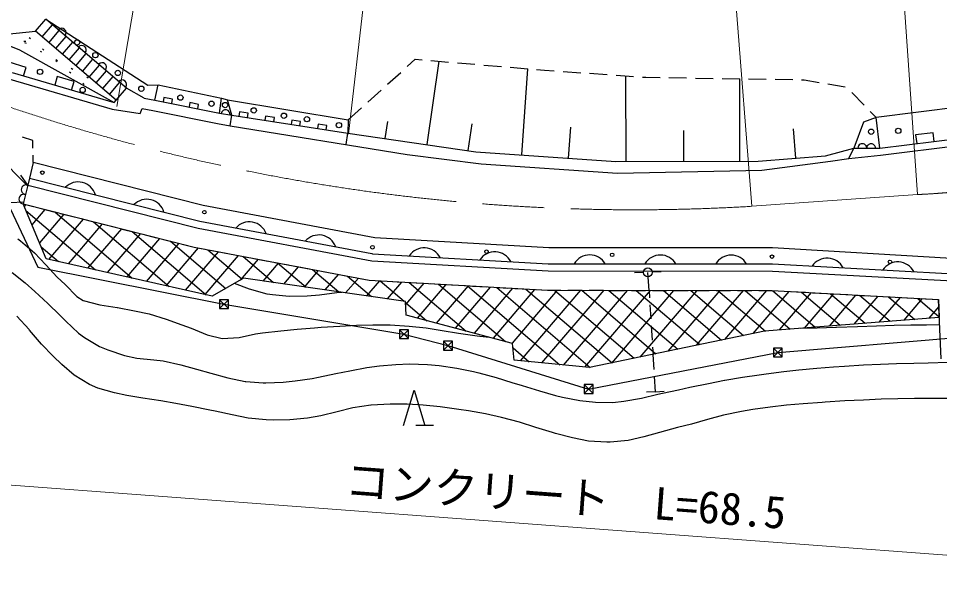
# Model space of a CAD drawing. Units: millimetres, scale not verified. Extents: x 40000 to 680000, y 20000 to 380000.
# Drawn here: x 475386 to 527488, y 252911 to 284260 of the extents above; entities that cross this region are included whole.
import ezdxf
from ezdxf.enums import TextEntityAlignment as Align

# ---------------------------------------------------------------- set-up
doc = ezdxf.new("R2010")
doc.units = ezdxf.units.MM
doc.header["$LTSCALE"] = 1000
doc.linetypes.add('CHAIN', pattern=[18.5, 12, -1.5, 3.5, -1.5])
for name, color, linetype, lineweight in [('M-BGD', 7, 'Continuous', 25), ('M-BGD-HTXT', 7, 'Continuous', 13), ('M-BMK', 2, 'CHAIN', 13), ('M-BMK-ROW', 30, 'Continuous', 25), ('M-STR-HTXT', 7, 'Continuous', 13)]:
    doc.layers.add(name, color=color, linetype=linetype, lineweight=lineweight)
doc.styles.add('ＭＳ ゴシック', font='')
doc.styles.get('ＭＳ ゴシック').set_extended_font_data('MS Gothic')

msp = doc.modelspace()

# ---------------------------------------------------------------- linework, layer by layer
at = {"layer": 'M-BGD'}
for p, q in [((476353, 283535), (476937, 284219)), ((481506, 280315), (476937, 284219)), ((476937, 284219), (482707, 280489)), ((474705, 283373), (476353, 283535)), ((480921, 279631), (476353, 283535)), ((476733, 283210), (477317, 283895)), ((477113, 282885), (477698, 283570)), ((475699, 282968), (475799, 282978)), ((475990, 283187), (476066, 283122)), ((477494, 282561), (478078, 283246)), ((477874, 282236), (478458, 282921)), ((474946, 282697), (475449, 282483)), ((475449, 282483), (480795, 279503)), ((475841, 282837), (475754, 282885)), ((476715, 282350), (476628, 282398)), ((476750, 282537), (476826, 282472)), ((478254, 281912), (478839, 282596)), ((477588, 281863), (477501, 281912)), ((477510, 281888), (477586, 281823)), ((478635, 281587), (479219, 282272)), ((479015, 281262), (479599, 281947)), ((497381, 281541), (497834, 281950)), ((497834, 281950), (498222, 281917)), ((498720, 281875), (499717, 281791)), ((475822, 281488), (474867, 281784)), ((475674, 281011), (475822, 281488)), ((478462, 281376), (478375, 281425)), ((479395, 280938), (479980, 281623)), ((498498, 277120), (499183, 281836)), ((500215, 281749), (501211, 281665)), ((501710, 281623), (502706, 281539)), ((503204, 281497), (504201, 281412)), ((503856, 276535), (504201, 281412)), ((504699, 281370), (505138, 281333)), ((475029, 281204), (480795, 279503)), ((477580, 280973), (477438, 280493)), ((478539, 280690), (477580, 280973)), ((478271, 281238), (478347, 281173)), ((479335, 280889), (479248, 280938)), ((479776, 280613), (480360, 281298)), ((480156, 280289), (480740, 280974)), ((496267, 280536), (497010, 281206)), ((505138, 281333), (505696, 281294)), ((506195, 281259), (507192, 281189)), ((507691, 281154), (508689, 281085)), ((509187, 281050), (510185, 280980)), ((509759, 276161), (509747, 281010)), ((510684, 280945), (510868, 280932)), ((510868, 280932), (511683, 280919)), ((512183, 280911), (513183, 280895)), ((513683, 280887), (514683, 280871)), ((515183, 280863), (516183, 280847)), ((516194, 276176), (516183, 280847)), ((516683, 280839), (517683, 280823)), ((474910, 280822), (480682, 279120)), ((478398, 280211), (478539, 280690)), ((479031, 280589), (479107, 280524)), ((480536, 279964), (481121, 280649)), ((480921, 279631), (481506, 280315)), ((482499, 279750), (481506, 280315)), ((482707, 280489), (483293, 280497)), ((483104, 279642), (483293, 280497)), ((483293, 280497), (486873, 279742)), ((518182, 280815), (519182, 280799)), ((519682, 280791), (519834, 280789)), ((519834, 280789), (520669, 280642)), ((521162, 280556), (522147, 280383)), ((483615, 279793), (483566, 279548)), ((484105, 279694), (483615, 279793)), ((495154, 279531), (495896, 280201)), ((522520, 280072), (523218, 279355)), ((534157, 279955), (523909, 278646)), ((480795, 279503), (480921, 279631)), ((482499, 279750), (483104, 279642)), ((483104, 279642), (486751, 278902)), ((484056, 279449), (484105, 279694)), ((485086, 279495), (485036, 279250)), ((485576, 279396), (485086, 279495)), ((485526, 279151), (485576, 279396)), ((486751, 278902), (486873, 279742)), ((486873, 279742), (487214, 279648)), ((487214, 279648), (494040, 278526)), ((487464, 278780), (487214, 279648)), ((480682, 279120), (482279, 278889)), ((482279, 278889), (482393, 279159)), ((482393, 279159), (482992, 279052)), ((482992, 279052), (486641, 278312)), ((486751, 278902), (487464, 278780)), ((487362, 278188), (487464, 278780)), ((487464, 278780), (494025, 277771)), ((487885, 278968), (487847, 278721)), ((488379, 278892), (487885, 278968)), ((488341, 278645), (488379, 278892)), ((494040, 278526), (494783, 279196)), ((523567, 278997), (523909, 278646)), ((472174, 278529), (475909, 274794)), ((486641, 278312), (487362, 278188)), ((489368, 278740), (489330, 278493)), ((489862, 278664), (489368, 278740)), ((489824, 278417), (489862, 278664)), ((490850, 278512), (490812, 278265)), ((491345, 278436), (490850, 278512)), ((491307, 278189), (491345, 278436)), ((492333, 278284), (492295, 278037)), ((492827, 278208), (492333, 278284)), ((494040, 278526), (494025, 277771)), ((496131, 277464), (496272, 278429)), ((500830, 276781), (501049, 278288)), ((523191, 278399), (522631, 276926)), ((523909, 278646), (523191, 278399)), ((524102, 276917), (523909, 278646)), ((487362, 278188), (497372, 276559)), ((492789, 277961), (492827, 278208)), ((493919, 277121), (494025, 277771)), ((494025, 277771), (501264, 276718)), ((506503, 276348), (506626, 278100)), ((513022, 276169), (513018, 277912)), ((519359, 276357), (519221, 278006)), ((524102, 276917), (531919, 277889)), ((527125, 277797), (526132, 277673)), ((527187, 277300), (527125, 277797)), ((476196, 277358), (475614, 277546)), ((476207, 276929), (476196, 277358)), ((524151, 276519), (531979, 277494)), ((526132, 277673), (526194, 277177)), ((501264, 276718), (509173, 276160)), ((521027, 276496), (522631, 276926)), ((522347, 276345), (522631, 276926)), ((522631, 276926), (524102, 276917)), ((476229, 276101), (476217, 276529)), ((497372, 276559), (501560, 276040)), ((509173, 276160), (517227, 276178)), ((517227, 276178), (521027, 276496)), ((517443, 275684), (521328, 276181)), ((521328, 276181), (522347, 276345)), ((522347, 276345), (524151, 276519)), ((476229, 276101), (476016, 275218)), ((485839, 273675), (476229, 276101)), ((501560, 276040), (509271, 275502)), ((509271, 275502), (517443, 275684)), ((475918, 274830), (475523, 275387)), ((476016, 275218), (475918, 274830)), ((476006, 275220), (485643, 272787)), ((475918, 274830), (475649, 273764)), ((475918, 274830), (485557, 272396)), ((475677, 273874), (471875, 273649)), ((476964, 270655), (475649, 273764)), ((476964, 270655), (475649, 273764)), ((475649, 273764), (485320, 271321)), ((475649, 273764), (476218, 273620)), ((475799, 273725), (475709, 273620)), ((495540, 271848), (485839, 273675)), ((475804, 273397), (479741, 270031)), ((476882, 273452), (476145, 272590)), ((477964, 273179), (476580, 271561)), ((476606, 273522), (477382, 273326)), ((477445, 273310), (481828, 269562)), ((477770, 273228), (478545, 273032)), ((479046, 272906), (477096, 270625)), ((480128, 272632), (478199, 270377)), ((478933, 272934), (479709, 272738)), ((479628, 272758), (483915, 269093)), ((480097, 272640), (480872, 272444)), ((485643, 272787), (495372, 270955)), ((481210, 272359), (479303, 270129)), ((482292, 272086), (480407, 269881)), ((481260, 272346), (482036, 272151)), ((481812, 272207), (486002, 268625)), ((482424, 272053), (483199, 271857)), ((485557, 272396), (495367, 270547)), ((475356, 271791), (475509, 271675)), ((475509, 271675), (476295, 270993)), ((483374, 271813), (481511, 269633)), ((484456, 271539), (482614, 269386)), ((483587, 271759), (484363, 271563)), ((483996, 271655), (487115, 268989)), ((484750, 271465), (485320, 271321)), ((505385, 271290), (495540, 271848)), ((476295, 270993), (476930, 270328)), ((476675, 271336), (477654, 270500)), ((485548, 271278), (483718, 269138)), ((486681, 271065), (484822, 268890)), ((485320, 271321), (495234, 269452)), ((485320, 271321), (485953, 271202)), ((486097, 271175), (488040, 269514)), ((486346, 271128), (487132, 270980)), ((495372, 270955), (495416, 270945)), ((495416, 270945), (505359, 270382)), ((518046, 271277), (505385, 271290)), ((528156, 270673), (518046, 271277)), ((486339, 268549), (476963, 270654)), ((486339, 268549), (476964, 270655)), ((487814, 270851), (485926, 268642)), ((487525, 270905), (488311, 270757)), ((488947, 270637), (487937, 269455)), ((488071, 270802), (489812, 269315)), ((488705, 270683), (489491, 270535)), ((490080, 270424), (489206, 269401)), ((489884, 270461), (490670, 270313)), ((490046, 270430), (491660, 269050)), ((495367, 270547), (505348, 269982)), ((476930, 270328), (477583, 269631)), ((491213, 270210), (490378, 269234)), ((491063, 270239), (491849, 270090)), ((492347, 269997), (491551, 269066)), ((492020, 270058), (493508, 268786)), ((492242, 270016), (493028, 269868)), ((505348, 269982), (518034, 269968)), ((505359, 270382), (518045, 270368)), ((511053, 268876), (510988, 269893)), ((511738, 269926), (511238, 269904)), ((518034, 269968), (528247, 269415)), ((518045, 270368), (528268, 269814)), ((475037, 269880), (475761, 269299)), ((477583, 269631), (478021, 269207)), ((488117, 269557), (486339, 268549)), ((488117, 269557), (486339, 268549)), ((497277, 268246), (488117, 269557)), ((497277, 268246), (488117, 269557)), ((493480, 269783), (492723, 268898)), ((493421, 269794), (494208, 269646)), ((494613, 269570), (493895, 268730)), ((493994, 269686), (495356, 268521)), ((494601, 269572), (495234, 269452)), ((495801, 269420), (495067, 268562)), ((495234, 269452), (505316, 268882)), ((495234, 269452), (495882, 269416)), ((495846, 269418), (497205, 268256)), ((496281, 269393), (497080, 269348)), ((510739, 269882), (510239, 269859)), ((475761, 269299), (476309, 268819)), ((478021, 269207), (478688, 268526)), ((488457, 268937), (487603, 269266)), ((489456, 268669), (488457, 268937)), ((497056, 269349), (496239, 268395)), ((498311, 269278), (497284, 268078)), ((497479, 269325), (498278, 269280)), ((497494, 269325), (500714, 266571)), ((499566, 269207), (497938, 267303)), ((498677, 269258), (499476, 269212)), ((500821, 269136), (499011, 267020)), ((499142, 269231), (502939, 265985)), ((499875, 269190), (500674, 269145)), ((502076, 269065), (500085, 266737)), ((500790, 269138), (506017, 264669)), ((501074, 269122), (501872, 269077)), ((503331, 268994), (501159, 266454)), ((504586, 268923), (502233, 266171)), ((502272, 269054), (503070, 269009)), ((502438, 269045), (507734, 264517)), ((505865, 268881), (503306, 265888)), ((503470, 268986), (504268, 268941)), ((507180, 268880), (503769, 264890)), ((504086, 268952), (508971, 264775)), ((504668, 268919), (505316, 268882)), ((508494, 268879), (504982, 264771)), ((505316, 268882), (518003, 268868)), ((505316, 268882), (506060, 268881)), ((505706, 268882), (510208, 265033)), ((509809, 268877), (506196, 264652)), ((506460, 268881), (507260, 268880)), ((507247, 268880), (511445, 265291)), ((511123, 268876), (507410, 264532)), ((507660, 268879), (508460, 268879)), ((508788, 268878), (512682, 265549)), ((508860, 268878), (509660, 268877)), ((512438, 268874), (508924, 264765)), ((510060, 268877), (510860, 268876)), ((510329, 268877), (513919, 265807)), ((513752, 268873), (510526, 265099)), ((511053, 268876), (511079, 268463)), ((511260, 268876), (512060, 268875)), ((511870, 268875), (515156, 266065)), ((515067, 268871), (512127, 265433)), ((512460, 268874), (513260, 268873)), ((513410, 268873), (516393, 266323)), ((513660, 268873), (514460, 268872)), ((516381, 268870), (513728, 265767)), ((514860, 268872), (515660, 268871)), ((514951, 268871), (517637, 266575)), ((517695, 268868), (515329, 266101)), ((516060, 268870), (516860, 268869)), ((516492, 268870), (519047, 266685)), ((517260, 268869), (518003, 268868)), ((518003, 268868), (527428, 268357)), ((518003, 268868), (518702, 268830)), ((518035, 268866), (520457, 266796)), ((476309, 268819), (477051, 268124)), ((478688, 268526), (479053, 268310)), ((487260, 268341), (486760, 268341)), ((486760, 268341), (486760, 267841)), ((487260, 268341), (486760, 267841)), ((487260, 267841), (486760, 268341)), ((487260, 267841), (487260, 268341)), ((489751, 268616), (489456, 268669)), ((490700, 268528), (489751, 268616)), ((491709, 268549), (490700, 268528)), ((492425, 268607), (491709, 268549)), ((493404, 268729), (492425, 268607)), ((493691, 268759), (493404, 268729)), ((518966, 268816), (516931, 266435)), ((520224, 268748), (518418, 266636)), ((519101, 268809), (519900, 268765)), ((519678, 268777), (521867, 266906)), ((521481, 268680), (519828, 266746)), ((520299, 268744), (521098, 268700)), ((522738, 268611), (521238, 266857)), ((521321, 268688), (523277, 267016)), ((521498, 268679), (522296, 268635)), ((523996, 268543), (522648, 266967)), ((522696, 268614), (523495, 268570)), ((522964, 268599), (524687, 267126)), ((523894, 268549), (524693, 268506)), ((525253, 268475), (524058, 267077)), ((524607, 268510), (526097, 267236)), ((525092, 268484), (525891, 268441)), ((526511, 268407), (525468, 267187)), ((526250, 268421), (527470, 267378)), ((526290, 268419), (527089, 268376)), ((527570, 265000), (527428, 268357)), ((527428, 268357), (527472, 267344)), ((477051, 268124), (477723, 267465)), ((479053, 268310), (479997, 268054)), ((479997, 268054), (480973, 267908)), ((480973, 267908), (480982, 267906)), ((480982, 267906), (481957, 267727)), ((486760, 267841), (487260, 267841)), ((497309, 267468), (497277, 268246)), ((497309, 267469), (497277, 268246)), ((497280, 268192), (498490, 267157)), ((511104, 268064), (511155, 267266)), ((527445, 267961), (526878, 267297)), ((475998, 266653), (475291, 267412)), ((477723, 267465), (478077, 267131)), ((481957, 267727), (482776, 267547)), ((482776, 267547), (483749, 267249)), ((503341, 265879), (497309, 267469)), ((503341, 265879), (497309, 267468)), ((527471, 267344), (517579, 266571)), ((527472, 267344), (517579, 266571)), ((478077, 267131), (478784, 266460)), ((483749, 267249), (484627, 266925)), ((484627, 266925), (485154, 266740)), ((492135, 266761), (492511, 266785)), ((492511, 266785), (493571, 266851)), ((493571, 266851), (494503, 266905)), ((494503, 266905), (495441, 266931)), ((495441, 266931), (496414, 266919)), ((496414, 266919), (497491, 266857)), ((497491, 266857), (498442, 266750)), ((511180, 266867), (511231, 266068)), ((520568, 266758), (521625, 266793)), ((521625, 266793), (521667, 266795)), ((521667, 266795), (522850, 266838)), ((522850, 266838), (523927, 266872)), ((523927, 266872), (524921, 266899)), ((524921, 266899), (525857, 266920)), ((525857, 266920), (526757, 266934)), ((526757, 266934), (527488, 266942)), ((476018, 266628), (475998, 266653)), ((476690, 265830), (476018, 266628)), ((478784, 266460), (479127, 266201)), ((485154, 266740), (486061, 266370)), ((486061, 266370), (486904, 266157)), ((487881, 266208), (488789, 266409)), ((488789, 266409), (489192, 266471)), ((489192, 266471), (490233, 266589)), ((490233, 266589), (491152, 266683)), ((491152, 266683), (492135, 266761)), ((497444, 266650), (496944, 266650)), ((496944, 266650), (496944, 266150)), ((497444, 266650), (496944, 266150)), ((497444, 266150), (496944, 266650)), ((497444, 266150), (497444, 266650)), ((498442, 266750), (499347, 266614)), ((499347, 266614), (500284, 266462)), ((500284, 266462), (501333, 266310)), ((501333, 266310), (501484, 266291)), ((501484, 266291), (502025, 266226)), ((517579, 266571), (507681, 264505)), ((517579, 266571), (507682, 264506)), ((519632, 266731), (520568, 266758)), ((477354, 265155), (476690, 265830)), ((479127, 266201), (479973, 265710)), ((486904, 266157), (487881, 266208)), ((496944, 266150), (497444, 266150)), ((499932, 266002), (499432, 266002)), ((499432, 266002), (499432, 265502)), ((499932, 266002), (499432, 265502)), ((499932, 265502), (499432, 266002)), ((499932, 265502), (499932, 266002)), ((503425, 264924), (503341, 265879)), ((503425, 264924), (503341, 265879)), ((479973, 265710), (480443, 265510)), ((480443, 265510), (481377, 265193)), ((499432, 265502), (499932, 265502)), ((503364, 265622), (504278, 264840)), ((511256, 265669), (511282, 265257)), ((511337, 264398), (511282, 265257)), ((518592, 265607), (518092, 265607)), ((518092, 265607), (518092, 265107)), ((518592, 265607), (518092, 265107)), ((518592, 265107), (518092, 265607)), ((518592, 265107), (518592, 265607)), ((477844, 264681), (477354, 265155)), ((478544, 264074), (477844, 264681)), ((481377, 265193), (482078, 265044)), ((482078, 265044), (483048, 264948)), ((483048, 264948), (483567, 264885)), ((483567, 264885), (484571, 264669)), ((495818, 264606), (496742, 264684)), ((496742, 264684), (497502, 264712)), ((497502, 264712), (498527, 264682)), ((498527, 264682), (499186, 264623)), ((507681, 264505), (503425, 264924)), ((507682, 264506), (503425, 264924)), ((518092, 265107), (518592, 265107)), ((523187, 264655), (524139, 264699)), ((524139, 264699), (525057, 264733)), ((525057, 264733), (526033, 264762)), ((526033, 264762), (526843, 264783)), ((526843, 264783), (527948, 264816)), ((484571, 264669), (485460, 264418)), ((485460, 264418), (486274, 264198)), ((486274, 264198), (487239, 263937)), ((492362, 263959), (493332, 264164)), ((493332, 264164), (494126, 264331)), ((494126, 264331), (495098, 264508)), ((495098, 264508), (495818, 264606)), ((499186, 264623), (500186, 264483)), ((500186, 264483), (501120, 264279)), ((501120, 264279), (501419, 264207)), ((501419, 264207), (502405, 263940)), ((517689, 264154), (518674, 264283)), ((518674, 264283), (519532, 264375)), ((519532, 264375), (520551, 264478)), ((520551, 264478), (521481, 264556)), ((521481, 264556), (522111, 264597)), ((522111, 264597), (523187, 264655)), ((479410, 263552), (478544, 264074)), ((487239, 263937), (488204, 263727)), ((488204, 263727), (488251, 263720)), ((488251, 263720), (489229, 263639)), ((489229, 263639), (489385, 263640)), ((489385, 263640), (490369, 263684)), ((490369, 263684), (491042, 263755)), ((491042, 263755), (492010, 263895)), ((492010, 263895), (492362, 263959)), ((502405, 263940), (503297, 263665)), ((503297, 263665), (503882, 263489)), ((511416, 263141), (511362, 263999)), ((514410, 263614), (515322, 263787)), ((515322, 263787), (515341, 263791)), ((515341, 263791), (516342, 263960)), ((516342, 263960), (517279, 264096)), ((517279, 264096), (517689, 264154)), ((479887, 263343), (479410, 263552)), ((480827, 263073), (479887, 263343)), ((497171, 261235), (497771, 263235)), ((497771, 263235), (498371, 261235)), ((503882, 263489), (504852, 263192)), ((504852, 263192), (505761, 262929)), ((507887, 263543), (507387, 263543)), ((507387, 263543), (507387, 263043)), ((507887, 263543), (507387, 263043)), ((507887, 263043), (507387, 263543)), ((507887, 263043), (507887, 263543)), ((511416, 263141), (510917, 263109)), ((511416, 263141), (511915, 263173)), ((511822, 263055), (512719, 263249)), ((512719, 263249), (513364, 263392)), ((513364, 263392), (514410, 263614)), ((481512, 262928), (480827, 263073)), ((482430, 262787), (481512, 262928)), ((483442, 262630), (482430, 262787)), ((484291, 262472), (483442, 262630)), ((505761, 262929), (506160, 262833)), ((506160, 262833), (507135, 262639)), ((507135, 262639), (508021, 262550)), ((507387, 263043), (507887, 263043)), ((509003, 262540), (509634, 262603)), ((509634, 262603), (510625, 262779)), ((510625, 262779), (511560, 262997)), ((511560, 262997), (511822, 263055)), ((522136, 262618), (521019, 262549)), ((523185, 262672), (522136, 262618)), ((524180, 262713), (523185, 262672)), ((525134, 262741), (524180, 262713)), ((526062, 262757), (525134, 262741)), ((526978, 262763), (526062, 262757)), ((527895, 262759), (526978, 262763)), ((485201, 262297), (484291, 262472)), ((486215, 262107), (485201, 262297)), ((486508, 262051), (486215, 262107)), ((494294, 262235), (493406, 262011)), ((495321, 262382), (494294, 262235)), ((495337, 262383), (495321, 262382)), ((496411, 262437), (495337, 262383)), ((497366, 262433), (496411, 262437)), ((498281, 262379), (497366, 262433)), ((499234, 262280), (498281, 262379)), ((500305, 262143), (499234, 262280)), ((500848, 262065), (500305, 262143)), ((508021, 262550), (509003, 262540)), ((516934, 262128), (516289, 262023)), ((517913, 262268), (516934, 262128)), ((518827, 262374), (517913, 262268)), ((519772, 262459), (518827, 262374)), ((520844, 262537), (519772, 262459)), ((521019, 262549), (520844, 262537)), ((487475, 261838), (486508, 262051)), ((488375, 261655), (487475, 261838)), ((489405, 261549), (488375, 261655)), ((490737, 261553), (489789, 261535)), ((491745, 261655), (490737, 261553)), ((492496, 261782), (491745, 261655)), ((493406, 262011), (492496, 261782)), ((501800, 261894), (500848, 262065)), ((502703, 261687), (501800, 261894)), ((503721, 261425), (502703, 261687)), ((514363, 261570), (513452, 261312)), ((515258, 261811), (514363, 261570)), ((516289, 262023), (515258, 261811)), ((489789, 261535), (489405, 261549)), ((498871, 261235), (497871, 261235)), ((504643, 261124), (503721, 261425)), ((505589, 260827), (504643, 261124)), ((512669, 261115), (511652, 260843)), ((513452, 261312), (512669, 261115)), ((505756, 260786), (505589, 260827)), ((506732, 260536), (505756, 260786)), ((507632, 260354), (506732, 260536)), ((510757, 260581), (509866, 260378)), ((511652, 260843), (510757, 260581)), ((508660, 260282), (507632, 260354)), ((508858, 260283), (508660, 260282)), ((509866, 260378), (508858, 260283))]:
    msp.add_line(p, q, dxfattribs=at)
for centre, radius in [((478712, 282905), 150), ((479738, 282180), 150), ((476609, 281240), 150), ((481007, 281174), 150), ((479021, 280214), 150), ((482338, 280281), 150), ((484547, 279780), 150), ((486309, 279435), 150), ((487077, 279357), 150), ((488698, 279059), 150), ((490406, 278754), 150), ((491706, 278558), 150), ((493515, 278221), 150), ((523618, 277853), 150), ((525153, 277900), 150), ((476736, 275536), 100), ((485903, 273297), 100), ((495409, 271316), 100), ((501860, 271069), 100), ((508968, 270884), 100), ((518012, 270786), 100), ((524682, 270492), 100), ((510988, 269893), 250)]:
    msp.add_circle(centre, radius, dxfattribs=at)
for centre, radius, start, end in [((477836, 283451), 250, 319.4849, 139.4849), ((478977, 282477), 250, 319.4849, 139.4849), ((480117, 281502), 250, 319.4849, 139.4849), ((481257, 280528), 250, 319.4849, 139.4849), ((487108, 278841), 250, 350.2565, 170.2565), ((523117, 276923), 250, 359.6169, 179.617), ((523617, 276920), 250, 359.6169, 179.617), ((475827, 274569), 276, 70.8478, 260.806), ((478764, 273992), 1016, 16.3395, 135.3191), ((475693, 274036), 276, 70.8478, 260.806), ((482642, 273012), 1016, 16.3395, 135.3191), ((488446, 271734), 1016, 19.8461, 138.8256), ((492377, 270994), 1016, 19.8461, 138.8256), ((498339, 270268), 1016, 27.2283, 146.2078), ((502333, 270039), 1016, 27.2283, 146.2078), ((507701, 269864), 1016, 30.4474, 149.427), ((511701, 269859), 1016, 30.4474, 149.427), ((515701, 269855), 1016, 30.4474, 149.427), ((521131, 269684), 1016, 27.4077, 146.3872), ((525126, 269468), 1016, 27.4077, 146.3872)]:
    msp.add_arc(centre, radius, start, end, dxfattribs=at)
at = {"layer": 'M-BGD-HTXT'}
for p, q in [((516875, 273632), (514592, 302799)), ((526233, 274297), (524259, 303189))]:
    msp.add_line(p, q, dxfattribs=at)
at = {"layer": 'M-BMK'}
msp.add_line((516875, 273632), (526233, 274297), dxfattribs=at)
for centre, radius, start, end in [((510252, 383965), 110531, 248.94334, 273.43508), ((524376, 316011), 41756, 272.5492, 294.3369)]:
    msp.add_arc(centre, radius, start, end, dxfattribs=at)
at = {"layer": 'M-BMK-ROW'}
for p, q in [((474762, 273820), (476487, 270194)), ((476487, 270194), (487010, 268091)), ((487010, 268091), (497194, 266400)), ((497194, 266400), (499682, 265752)), ((499682, 265752), (507637, 263293)), ((518342, 265357), (528807, 266232)), ((507637, 263293), (518342, 265357))]:
    msp.add_line(p, q, dxfattribs=at)
at = {"layer": 'M-STR-HTXT'}
for p, q in [((494062, 277713), (498698, 318203)), ((480951, 279279), (487458, 317396)), ((472323, 258059), (541060, 252911))]:
    msp.add_line(p, q, dxfattribs=at)

# ---------------------------------------------------------------- texts
at = {"layer": 'M-STR-HTXT', "style": 'ＭＳ ゴシック'}
msp.add_text('コンクリート\u3000L=68.5', height=1833, rotation=355.717, dxfattribs=at).set_placement((493778, 256696), align=Align.BOTTOM_LEFT)

doc.saveas('drawing.dxf')
